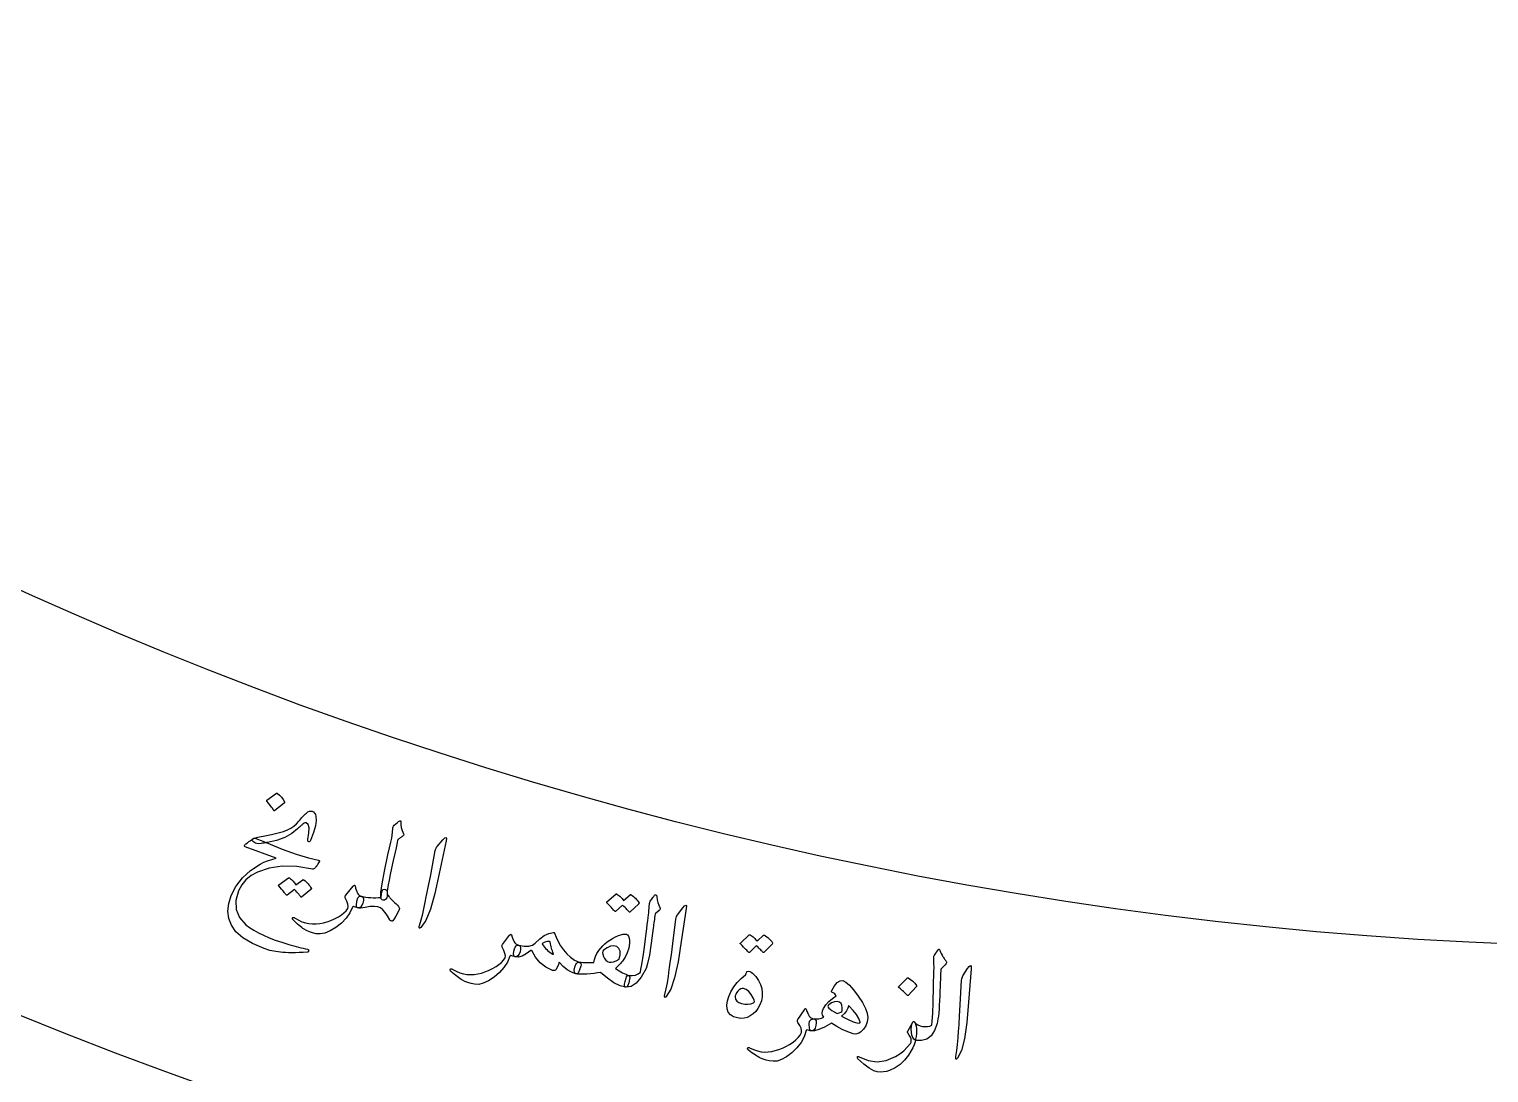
# Model space of a CAD drawing. Header units: millimetres. Extents: x -77 to 77, y -78 to 103.
# Drawn here: x -21.22 to -2.39, y -53.15 to -39.69 of the extents above; entities that cross this region are included whole.
import ezdxf

# ---------------------------------------------------------------- set-up
doc = ezdxf.new("R2010")
doc.units = ezdxf.units.MM
for name, color, linetype in [('CUT_OUTER', 1, 'Continuous'), ('ENGRAVE', 7, 'Continuous'), ('TEXT', 5, 'Continuous')]:
    doc.layers.add(name, color=color, linetype=linetype)

msp = doc.modelspace()

# ---------------------------------------------------------------- linework, layer by layer
at = {"layer": 'CUT_OUTER'}
msp.add_arc((0, -0.0003), 77.4997, 178.346942, 3.754487, dxfattribs=at)
at = {"layer": 'ENGRAVE'}
for radius in [75.95, 75.95, 73.9156, 70.1375, 70.1375, 67.1538, 61.6125, 61.6125, 56.575, 56.575, 51.5375, 51.5375]:
    msp.add_circle((0, 0), radius, dxfattribs=at)
at = {"layer": 'TEXT'}
for points in [[(-18.0268, -49.5481), (-18.024, -49.5468), (-18.0207, -49.5466), (-18.0169, -49.5475), (-18.0126, -49.5495), (-17.9858, -49.5739), (-17.9618, -49.6005), (-17.9406, -49.6294), (-17.9223, -49.6604), (-17.921, -49.6646), (-17.921, -49.6683), (-17.9225, -49.6715), (-17.9254, -49.6742), (-18.0472, -49.7715), (-18.0511, -49.7735), (-18.0551, -49.7729), (-18.059, -49.7697), (-18.0629, -49.764), (-18.0663, -49.759), (-18.0717, -49.7515), (-18.0792, -49.7413), (-18.0887, -49.7285), (-18.1005, -49.7131), (-18.1147, -49.6949), (-18.1314, -49.6739), (-18.1505, -49.6501), (-18.1528, -49.6465), (-18.1535, -49.6434), (-18.1526, -49.641), (-18.1501, -49.6391)], [(-18.3491, -50.1477), (-18.3352, -50.1398), (-18.3198, -50.1325), (-18.3031, -50.1259), (-18.285, -50.1199), (-18.2654, -50.1144), (-18.2444, -50.1093), (-18.2219, -50.1046), (-18.198, -50.1003), (-18.0914, -50.0801), (-18.0035, -50.0599), (-17.9344, -50.0399), (-17.8839, -50.0201), (-17.8423, -49.9976), (-17.8044, -49.9718), (-17.7701, -49.9426), (-17.7395, -49.9099), (-17.7253, -49.8932), (-17.7116, -49.8773), (-17.6983, -49.8624), (-17.6854, -49.8483), (-17.6732, -49.8353), (-17.6617, -49.8235), (-17.6511, -49.813), (-17.6412, -49.8037), (-17.6213, -49.7888), (-17.602, -49.7799), (-17.5833, -49.7772), (-17.5651, -49.7804), (-17.5493, -49.7892), (-17.536, -49.8032), (-17.5253, -49.8226), (-17.5172, -49.8474), (-17.5142, -49.8986), (-17.5248, -49.9671), (-17.5491, -50.0532), (-17.5871, -50.1567), (-17.5915, -50.1657), (-17.5969, -50.1714), (-17.6034, -50.1736), (-17.6111, -50.1724), (-17.618, -50.1684), (-17.6222, -50.162), (-17.6238, -50.1533), (-17.6227, -50.1424), (-17.6074, -50.0585), (-17.6055, -49.9954), (-17.6171, -49.953), (-17.6422, -49.9314), (-17.6502, -49.9301), (-17.6593, -49.9314), (-17.6695, -49.9353), (-17.6809, -49.9418), (-17.6865, -49.9462), (-17.6931, -49.9517), (-17.7009, -49.9583), (-17.7097, -49.966), (-17.7196, -49.9748), (-17.7306, -49.9848), (-17.7427, -49.9959), (-17.756, -50.0081), (-17.8303, -50.0687), (-17.9197, -50.1178), (-18.0242, -50.1554), (-18.1438, -50.1814), (-18.145, -50.1816), (-18.1488, -50.1824), (-18.155, -50.1836), (-18.1638, -50.1853), (-18.175, -50.1875), (-18.1888, -50.1902), (-18.205, -50.1934), (-18.2238, -50.1971), (-18.2617, -50.1998), (-18.2952, -50.1925), (-18.3243, -50.1751), (-18.3491, -50.1477)], [(-16.4978, -50.3082), (-16.5218, -50.4164), (-16.5425, -50.5127), (-16.5599, -50.5972), (-16.5742, -50.6699), (-16.5852, -50.7306), (-16.5929, -50.7793), (-16.5974, -50.8159), (-16.5987, -50.8405), (-16.5992, -50.8725), (-16.6052, -50.8973), (-16.6167, -50.9147), (-16.6336, -50.9248), (-16.6512, -50.9277), (-16.6649, -50.9233), (-16.6746, -50.9117), (-16.6803, -50.8929), (-16.6801, -50.8285), (-16.6649, -50.7152), (-16.6347, -50.5532), (-16.5894, -50.3426), (-16.5683, -50.2524), (-16.5519, -50.1803), (-16.5403, -50.1262), (-16.5335, -50.0901), (-16.5263, -50.0077), (-16.5242, -49.9935), (-16.5207, -49.981), (-16.5157, -49.9705), (-16.5093, -49.9617), (-16.4874, -49.9425), (-16.4704, -49.9276), (-16.4582, -49.9171), (-16.4509, -49.911), (-16.4373, -49.9029), (-16.4278, -49.9016), (-16.4223, -49.9069), (-16.4209, -49.919), (-16.4218, -49.9517), (-16.4167, -49.9876), (-16.4057, -50.0269), (-16.3887, -50.0696), (-16.3858, -50.0779), (-16.3857, -50.0853), (-16.3885, -50.0917), (-16.3941, -50.0973), (-16.4024, -50.1035), (-16.4101, -50.1093), (-16.4174, -50.1147), (-16.4242, -50.1196), (-16.4305, -50.1242), (-16.4363, -50.1283), (-16.4417, -50.132), (-16.4466, -50.1353), (-16.454, -50.1412), (-16.4597, -50.1476), (-16.4638, -50.1545), (-16.4662, -50.162), (-16.4694, -50.179), (-16.4758, -50.2091), (-16.4852, -50.2521), (-16.4978, -50.3082)], [(-18.1615, -50.1843), (-17.9532, -50.2675), (-17.7708, -50.3332), (-17.6145, -50.3817), (-17.4845, -50.413), (-17.4805, -50.4139), (-17.4772, -50.4153), (-17.4747, -50.4173), (-17.473, -50.4198), (-17.4721, -50.4227), (-17.4721, -50.4259), (-17.473, -50.4294), (-17.4748, -50.4331), (-17.4833, -50.447), (-17.4912, -50.4598), (-17.4986, -50.4713), (-17.5055, -50.4817), (-17.5119, -50.4908), (-17.5177, -50.4988), (-17.523, -50.5055), (-17.5277, -50.511), (-17.5367, -50.5194), (-17.5455, -50.5248), (-17.5542, -50.5272), (-17.5628, -50.5266), (-17.7659, -50.4944), (-17.9512, -50.4898), (-18.1189, -50.513), (-18.269, -50.5641), (-18.3523, -50.6097), (-18.4209, -50.665), (-18.4749, -50.7299), (-18.5141, -50.8047), (-18.5489, -50.9318), (-18.5448, -51.0473), (-18.5017, -51.151), (-18.4195, -51.2428), (-18.3725, -51.2785), (-18.3192, -51.3131), (-18.2595, -51.3467), (-18.1935, -51.3792), (-18.1214, -51.4106), (-18.0431, -51.441), (-17.9589, -51.4703), (-17.8686, -51.4986), (-17.8362, -51.5079), (-17.8042, -51.5167), (-17.7728, -51.5252), (-17.7417, -51.5332), (-17.7114, -51.5408), (-17.6819, -51.5478), (-17.6533, -51.5542), (-17.6255, -51.5601), (-17.6173, -51.5625), (-17.6122, -51.5665), (-17.6102, -51.5723), (-17.6115, -51.5797), (-17.6149, -51.5877), (-17.619, -51.5933), (-17.6237, -51.5967), (-17.629, -51.5978), (-17.6835, -51.6012), (-17.7348, -51.6036), (-17.783, -51.605), (-17.828, -51.6053), (-17.8698, -51.6047), (-17.9082, -51.6034), (-17.9434, -51.6014), (-17.9752, -51.5987), (-18.0046, -51.5945), (-18.0331, -51.59), (-18.0606, -51.5852), (-18.0871, -51.5799), (-18.1128, -51.5741), (-18.1375, -51.5673), (-18.1613, -51.5598), (-18.1843, -51.5513), (-18.3373, -51.4836), (-18.459, -51.4108), (-18.5493, -51.3332), (-18.6083, -51.2509), (-18.6413, -51.1626), (-18.6527, -51.0694), (-18.6425, -50.9712), (-18.6108, -50.8681), (-18.5486, -50.7486), (-18.4652, -50.6409), (-18.3608, -50.5451), (-18.2355, -50.4609), (-18.1902, -50.438), (-18.1412, -50.4181), (-18.0884, -50.4012), (-18.0319, -50.3872), (-18.4293, -50.2394), (-18.4374, -50.2318), (-18.4387, -50.223), (-18.4332, -50.2129), (-18.421, -50.2015), (-18.4002, -50.1861), (-18.3814, -50.1722), (-18.3645, -50.16), (-18.3497, -50.1493), (-18.3369, -50.1404), (-18.3261, -50.1333), (-18.3174, -50.1279), (-18.3108, -50.1244), (-18.2998, -50.1274), (-18.2713, -50.1384), (-18.2252, -50.1574), (-18.1615, -50.1843)], [(-15.8822, -50.1499), (-15.8568, -50.124), (-15.8407, -50.1172), (-15.8341, -50.1294), (-15.8368, -50.1606), (-15.9278, -50.5815), (-15.9841, -50.8396), (-16.042, -51.0418), (-16.1019, -51.1879), (-16.1637, -51.2778), (-16.1718, -51.2842), (-16.1781, -51.287), (-16.1826, -51.2862), (-16.1853, -51.282), (-16.1867, -51.2761), (-16.1868, -51.2691), (-16.1856, -51.2609), (-16.1831, -51.2515), (-16.1603, -51.1792), (-16.1394, -51.1015), (-16.1205, -51.0183), (-16.1035, -50.9297), (-16.0986, -50.9067), (-16.0861, -50.8444), (-16.066, -50.7427), (-16.0381, -50.6017), (-15.9786, -50.2883), (-15.9743, -50.2719), (-15.9688, -50.2574), (-15.962, -50.2446), (-15.954, -50.2336)], [(-17.6866, -50.6633), (-17.6838, -50.6619), (-17.6804, -50.6617), (-17.6766, -50.6626), (-17.6722, -50.6646), (-17.6579, -50.6764), (-17.6445, -50.6886), (-17.6317, -50.7013), (-17.6197, -50.7144), (-17.6083, -50.728), (-17.5976, -50.7424), (-17.5874, -50.7575), (-17.5778, -50.7734), (-17.5764, -50.7777), (-17.5765, -50.7817), (-17.5781, -50.7854), (-17.5813, -50.7888), (-17.7048, -50.8867), (-17.7076, -50.8876), (-17.7108, -50.8865), (-17.7145, -50.8834), (-17.7186, -50.8782), (-17.7212, -50.8739), (-17.7257, -50.8676), (-17.7321, -50.8595), (-17.7403, -50.8493), (-17.7505, -50.8371), (-17.7628, -50.8227), (-17.777, -50.8061), (-17.7933, -50.7873), (-17.8907, -50.8625), (-17.8947, -50.8644), (-17.8987, -50.8638), (-17.9027, -50.8607), (-17.9068, -50.855), (-17.9103, -50.85), (-17.916, -50.8425), (-17.9237, -50.8323), (-17.9336, -50.8195), (-17.9458, -50.8041), (-17.9605, -50.7859), (-17.9778, -50.7649), (-17.9976, -50.7412), (-17.9993, -50.7378), (-17.9995, -50.7349), (-17.9984, -50.7326), (-17.9957, -50.7307), (-17.8718, -50.6391), (-17.869, -50.6377), (-17.8657, -50.6375), (-17.8618, -50.6384), (-17.8574, -50.6405), (-17.8451, -50.6498), (-17.8334, -50.6598), (-17.8224, -50.6703), (-17.8121, -50.6814), (-17.8024, -50.693), (-17.7934, -50.7049), (-17.7849, -50.7173), (-17.7769, -50.7299)], [(-17.1338, -50.8603), (-17.0376, -50.7449), (-17.0283, -50.7363), (-17.0211, -50.7329), (-17.0158, -50.7349), (-17.0126, -50.7422), (-17.0065, -50.7701), (-16.9997, -50.7946), (-16.9921, -50.8155), (-16.9839, -50.8331), (-16.9733, -50.8479), (-16.9605, -50.8602), (-16.9456, -50.87), (-16.9283, -50.8774), (-16.9124, -50.8878), (-16.9044, -50.9056), (-16.9045, -50.931), (-16.9126, -50.9638), (-16.9258, -50.9951), (-16.9411, -51.0161), (-16.9585, -51.0266), (-16.9781, -51.0268), (-16.9917, -51.023), (-17.0055, -51.0186), (-17.0193, -51.0138), (-17.0332, -51.0085), (-17.0358, -51.0083), (-17.0386, -51.0094), (-17.0416, -51.0119), (-17.0449, -51.0156), (-17.0801, -51.0912), (-17.1276, -51.16), (-17.1873, -51.2223), (-17.2594, -51.2778), (-17.3341, -51.322), (-17.4014, -51.3503), (-17.4613, -51.3629), (-17.5138, -51.3597), (-17.5602, -51.3477), (-17.6017, -51.3338), (-17.6383, -51.3181), (-17.6701, -51.3006), (-17.6851, -51.2904), (-17.7009, -51.2789), (-17.7176, -51.2662), (-17.7351, -51.2522), (-17.7534, -51.2369), (-17.7721, -51.22), (-17.7913, -51.2015), (-17.8111, -51.1814), (-17.8161, -51.1767), (-17.8195, -51.172), (-17.8214, -51.1674), (-17.8216, -51.163), (-17.8208, -51.1573), (-17.8191, -51.1532), (-17.8165, -51.1505), (-17.813, -51.1492), (-17.8088, -51.1485), (-17.8045, -51.149), (-17.8001, -51.1506), (-17.7957, -51.1534), (-17.7466, -51.1823), (-17.6989, -51.2046), (-17.6528, -51.2203), (-17.6081, -51.2294), (-17.562, -51.2329), (-17.5155, -51.2322), (-17.4688, -51.2273), (-17.4216, -51.2183), (-17.3741, -51.2051), (-17.3261, -51.1881), (-17.2776, -51.1671), (-17.2287, -51.1422), (-17.19, -51.1175), (-17.157, -51.0911), (-17.1298, -51.063), (-17.1083, -51.0332), (-17.1036, -51.0089), (-17.1071, -50.9782), (-17.1188, -50.941), (-17.1388, -50.8974), (-17.1418, -50.8884), (-17.142, -50.8792), (-17.1393, -50.8699), (-17.1338, -50.8603)], [(-16.6394, -50.7848), (-16.6193, -50.7896), (-16.6056, -50.7996), (-16.5981, -50.8149), (-16.597, -50.8355), (-16.5968, -50.8456), (-16.5933, -50.8565), (-16.5866, -50.8682), (-16.5768, -50.8808), (-16.5703, -50.8878), (-16.5632, -50.8955), (-16.5554, -50.9041), (-16.5469, -50.9135), (-16.5377, -50.9234), (-16.5277, -50.9338), (-16.5169, -50.9445), (-16.5052, -50.9555), (-16.4836, -50.9762), (-16.4668, -50.9933), (-16.4547, -51.0067), (-16.4475, -51.0165), (-16.4431, -51.0245), (-16.441, -51.0319), (-16.4412, -51.0388), (-16.4439, -51.0452), (-16.4669, -51.0927), (-16.4883, -51.133), (-16.508, -51.1659), (-16.5262, -51.1915), (-16.5296, -51.1944), (-16.534, -51.1959), (-16.5394, -51.1959), (-16.5456, -51.1944), (-16.5531, -51.1917), (-16.559, -51.1887), (-16.5632, -51.1856), (-16.5658, -51.1824), (-16.5954, -51.1297), (-16.6253, -51.0863), (-16.6553, -51.0522), (-16.6856, -51.0275), (-16.7197, -51.0131), (-16.7641, -51.0073), (-16.8187, -51.01), (-16.8835, -51.0213), (-16.915, -51.0271), (-16.9415, -51.0298), (-16.9631, -51.0295), (-16.9797, -51.0263), (-16.987, -51.0224), (-16.9921, -51.0162), (-16.9951, -51.0077), (-16.9959, -50.9969), (-16.9915, -50.9383), (-16.979, -50.8988), (-16.9585, -50.8783), (-16.93, -50.8768), (-16.902, -50.8827), (-16.873, -50.8875), (-16.8429, -50.8912), (-16.8118, -50.8939), (-16.7797, -50.8954), (-16.7467, -50.8955), (-16.7129, -50.8944), (-16.6781, -50.8918), (-16.6732, -50.8438), (-16.6651, -50.81), (-16.6538, -50.7903), (-16.6394, -50.7848)], [(-13.4675, -50.857), (-13.4649, -50.8555), (-13.4616, -50.855), (-13.4578, -50.8555), (-13.4533, -50.8572), (-13.4385, -50.8678), (-13.4245, -50.8788), (-13.4111, -50.8904), (-13.3984, -50.9024), (-13.3863, -50.9151), (-13.3748, -50.9286), (-13.3637, -50.9428), (-13.3532, -50.9577), (-13.3515, -50.9619), (-13.3514, -50.9659), (-13.3527, -50.9697), (-13.3555, -50.9734), (-13.4695, -51.0809), (-13.4722, -51.0821), (-13.4754, -51.0812), (-13.4793, -51.0784), (-13.4837, -51.0736), (-13.4865, -51.0695), (-13.4914, -51.0637), (-13.4982, -51.056), (-13.507, -51.0466), (-13.5178, -51.0353), (-13.5308, -51.022), (-13.546, -51.0066), (-13.5632, -50.9891), (-13.6533, -51.072), (-13.6571, -51.0743), (-13.661, -51.074), (-13.6652, -51.0712), (-13.6696, -51.0658), (-13.6734, -51.0612), (-13.6795, -51.0541), (-13.6878, -51.0446), (-13.6984, -51.0327), (-13.7114, -51.0184), (-13.7271, -51.0015), (-13.7455, -50.982), (-13.7665, -50.96), (-13.7684, -50.9568), (-13.7689, -50.9539), (-13.7679, -50.9515), (-13.7655, -50.9494), (-13.6506, -50.8481), (-13.6479, -50.8465), (-13.6447, -50.846), (-13.6408, -50.8466), (-13.6363, -50.8483), (-13.6236, -50.8566), (-13.6115, -50.8656), (-13.6, -50.8751), (-13.5892, -50.8853), (-13.5789, -50.8961), (-13.5691, -50.9072), (-13.5599, -50.9188), (-13.5513, -50.9308)], [(-13.2057, -50.9383), (-13.1872, -50.9136), (-13.1728, -50.8939), (-13.1624, -50.8794), (-13.1559, -50.8698), (-13.1513, -50.8639), (-13.1463, -50.8601), (-13.141, -50.8585), (-13.1353, -50.8589), (-13.1295, -50.8615), (-13.1252, -50.866), (-13.1225, -50.8724), (-13.1214, -50.8806), (-13.1169, -50.9205), (-13.1087, -50.9575), (-13.0969, -50.9916), (-13.0815, -51.0227), (-13.0774, -51.0325), (-13.078, -51.0422), (-13.0832, -51.0518), (-13.0931, -51.0613), (-13.1434, -51.1044), (-13.147, -51.1286), (-13.1504, -51.1523), (-13.1537, -51.1756), (-13.1569, -51.1985), (-13.16, -51.221), (-13.163, -51.243), (-13.1658, -51.2646), (-13.1686, -51.2858), (-13.1942, -51.4821), (-13.218, -51.6345), (-13.2403, -51.743), (-13.261, -51.8077), (-13.3236, -51.9187), (-13.3881, -51.996), (-13.4546, -52.0395), (-13.5228, -52.0493), (-13.5245, -52.0488), (-13.5262, -52.0484), (-13.5279, -52.0479), (-13.5296, -52.0475), (-13.5372, -52.0353), (-13.538, -52.0119), (-13.532, -51.977), (-13.5192, -51.9309), (-13.5132, -51.9141), (-13.5051, -51.9029), (-13.4951, -51.8971), (-13.4832, -51.8968), (-13.4378, -51.8994), (-13.3979, -51.8932), (-13.3634, -51.878), (-13.3344, -51.854), (-13.3267, -51.8181), (-13.3189, -51.7771), (-13.311, -51.7309), (-13.3031, -51.6795), (-13.2949, -51.6232), (-13.2866, -51.5622), (-13.278, -51.4965), (-13.2693, -51.4262), (-13.2601, -51.3572), (-13.252, -51.2951), (-13.245, -51.2399), (-13.2392, -51.1918), (-13.2342, -51.1506), (-13.23, -51.1164), (-13.2264, -51.0893), (-13.2235, -51.0693), (-13.2152, -50.9684), (-13.2133, -50.9587), (-13.211, -50.9505), (-13.2085, -50.9437), (-13.2057, -50.9383)], [(-12.7874, -51.0269), (-12.7635, -50.9995), (-12.7479, -50.9917), (-12.7406, -51.0034), (-12.7414, -51.0348), (-12.8065, -51.4604), (-12.8469, -51.7215), (-12.8924, -51.9269), (-12.9432, -52.0763), (-12.9994, -52.1698), (-13.0071, -52.1767), (-13.0133, -52.1799), (-13.0178, -52.1794), (-13.0207, -52.1753), (-13.0225, -52.1696), (-13.023, -52.1626), (-13.0223, -52.1543), (-13.0204, -52.1448), (-13.002, -52.0712), (-12.9859, -51.9924), (-12.9721, -51.9082), (-12.9606, -51.8188), (-12.9571, -51.7955), (-12.9485, -51.7325), (-12.9345, -51.6298), (-12.9153, -51.4873), (-12.8751, -51.1709), (-12.8718, -51.1543), (-12.8672, -51.1395), (-12.8612, -51.1263), (-12.8539, -51.1148)], [(-15.1111, -51.4975), (-15.0195, -51.3784), (-15.0106, -51.3694), (-15.0035, -51.3658), (-14.9982, -51.3676), (-14.9947, -51.3747), (-14.9875, -51.4024), (-14.9797, -51.4265), (-14.9713, -51.4472), (-14.9624, -51.4643), (-14.9512, -51.4787), (-14.938, -51.4906), (-14.9226, -51.4998), (-14.9051, -51.5065), (-14.8888, -51.5162), (-14.8801, -51.5337), (-14.8792, -51.559), (-14.886, -51.5921), (-14.8979, -51.624), (-14.9124, -51.6455), (-14.9294, -51.6568), (-14.9489, -51.6577), (-14.9627, -51.6544), (-14.9766, -51.6506), (-14.9906, -51.6463), (-15.0047, -51.6416), (-15.0073, -51.6415), (-15.0101, -51.6427), (-15.013, -51.6453), (-15.0161, -51.6492), (-15.0483, -51.726), (-15.093, -51.7968), (-15.1503, -51.8613), (-15.2202, -51.9196), (-15.293, -51.9667), (-15.3591, -51.9977), (-15.4185, -52.0127), (-15.4711, -52.0115), (-15.5179, -52.0014), (-15.5599, -51.9891), (-15.5972, -51.9749), (-15.6296, -51.9586), (-15.645, -51.949), (-15.6612, -51.9382), (-15.6784, -51.9261), (-15.6965, -51.9129), (-15.7153, -51.8983), (-15.7347, -51.8821), (-15.7547, -51.8644), (-15.7752, -51.8451), (-15.7804, -51.8406), (-15.784, -51.836), (-15.786, -51.8315), (-15.7864, -51.8271), (-15.7858, -51.8214), (-15.7843, -51.8172), (-15.7818, -51.8144), (-15.7784, -51.813), (-15.7742, -51.8122), (-15.7699, -51.8124), (-15.7654, -51.8139), (-15.7609, -51.8165), (-15.7107, -51.8434), (-15.6622, -51.8638), (-15.6154, -51.8777), (-15.5704, -51.8851), (-15.5242, -51.8867), (-15.4779, -51.8842), (-15.4313, -51.8775), (-15.3846, -51.8665), (-15.3376, -51.8515), (-15.2903, -51.8326), (-15.2427, -51.8097), (-15.1948, -51.7829), (-15.1571, -51.7567), (-15.1252, -51.729), (-15.0991, -51.6998), (-15.0788, -51.6692), (-15.075, -51.6448), (-15.0797, -51.6142), (-15.093, -51.5776), (-15.1147, -51.5347), (-15.118, -51.5259), (-15.1185, -51.5167), (-15.1162, -51.5073), (-15.1111, -51.4975)], [(-14.4545, -51.3439), (-14.4493, -51.3435), (-14.4452, -51.3447), (-14.4422, -51.3474), (-14.4403, -51.3515), (-14.4201, -51.4056), (-14.3944, -51.4598), (-14.3633, -51.5142), (-14.3266, -51.5686), (-14.2839, -51.6202), (-14.2356, -51.6637), (-14.1819, -51.6992), (-14.1227, -51.7265), (-14.1095, -51.7336), (-14.1017, -51.7444), (-14.0992, -51.7591), (-14.102, -51.7775), (-14.1171, -51.8249), (-14.1325, -51.8576), (-14.1482, -51.8754), (-14.1642, -51.8784), (-14.221, -51.8572), (-14.2759, -51.8251), (-14.329, -51.7821), (-14.3801, -51.7282), (-14.3962, -51.769), (-14.4099, -51.7993), (-14.4212, -51.8193), (-14.43, -51.8287), (-14.4387, -51.8326), (-14.4476, -51.8347), (-14.4567, -51.8349), (-14.466, -51.8332), (-14.5532, -51.7914), (-14.6272, -51.7348), (-14.6879, -51.6633), (-14.7354, -51.5771), (-14.7374, -51.5739), (-14.7401, -51.5726), (-14.7435, -51.5731), (-14.7477, -51.5754), (-14.8056, -51.6188), (-14.8588, -51.6469), (-14.9071, -51.6597), (-14.9506, -51.6573), (-14.9587, -51.6531), (-14.9643, -51.646), (-14.9675, -51.636), (-14.9682, -51.623), (-14.9655, -51.5858), (-14.9591, -51.5555), (-14.949, -51.5322), (-14.9353, -51.5159), (-14.9273, -51.5103), (-14.9198, -51.5068), (-14.913, -51.5053), (-14.9068, -51.506), (-14.8332, -51.5197), (-14.7725, -51.5201), (-14.7247, -51.5071), (-14.6897, -51.4809), (-14.6312, -51.4242), (-14.5725, -51.3824), (-14.5136, -51.3556), (-14.4545, -51.3439)], [(-13.5158, -51.3655), (-13.5134, -51.3662), (-13.5112, -51.367), (-13.5093, -51.3678), (-13.5076, -51.3686), (-13.5061, -51.3695), (-13.5045, -51.3705), (-13.503, -51.3717), (-13.5016, -51.3729), (-13.4872, -51.3931), (-13.4778, -51.4176), (-13.4733, -51.4465), (-13.4738, -51.4797), (-13.484, -51.5448), (-13.5027, -51.6056), (-13.53, -51.6621), (-13.5659, -51.7143), (-13.5756, -51.7262), (-13.5858, -51.738), (-13.5963, -51.7497), (-13.6073, -51.7613), (-13.6187, -51.7728), (-13.6305, -51.7841), (-13.6428, -51.7954), (-13.6554, -51.8065), (-13.6319, -51.8222), (-13.6089, -51.8366), (-13.5866, -51.8499), (-13.5648, -51.862), (-13.5436, -51.8728), (-13.5229, -51.8822), (-13.5028, -51.8902), (-13.4832, -51.8968), (-13.4762, -51.9015), (-13.4723, -51.911), (-13.4715, -51.9253), (-13.4738, -51.9445), (-13.4834, -51.992), (-13.4947, -52.0254), (-13.5079, -52.0444), (-13.5228, -52.0493), (-13.5957, -52.0298), (-13.6742, -51.9916), (-13.7581, -51.9346), (-13.8473, -51.8588), (-13.8859, -51.8657), (-13.9285, -51.8715), (-13.9752, -51.8762), (-14.0259, -51.8797), (-14.0763, -51.8819), (-14.1164, -51.8823), (-14.1463, -51.881), (-14.1659, -51.8779), (-14.1748, -51.873), (-14.1812, -51.8638), (-14.185, -51.8503), (-14.1863, -51.8325), (-14.1859, -51.8226), (-14.1848, -51.8129), (-14.1829, -51.8034), (-14.1803, -51.7942), (-14.1772, -51.785), (-14.1738, -51.776), (-14.17, -51.767), (-14.1659, -51.7582), (-14.1562, -51.7425), (-14.146, -51.7319), (-14.1354, -51.7264), (-14.1244, -51.726), (-14.0989, -51.7282), (-14.0741, -51.73), (-14.0497, -51.7312), (-14.0259, -51.7319), (-14.0025, -51.7322), (-13.9792, -51.7321), (-13.956, -51.7316), (-13.9329, -51.7308), (-13.9259, -51.692), (-13.913, -51.6532), (-13.8941, -51.6145), (-13.8694, -51.5757), (-13.8456, -51.5455), (-13.8196, -51.5171), (-13.7914, -51.4903), (-13.7612, -51.4652), (-13.7286, -51.4419), (-13.6935, -51.4203), (-13.6559, -51.4006), (-13.6157, -51.3826), (-13.5852, -51.3717), (-13.5584, -51.3652), (-13.5353, -51.3631), (-13.5158, -51.3655)], [(-11.7478, -51.3785), (-11.7452, -51.3769), (-11.7419, -51.3763), (-11.7381, -51.3767), (-11.7335, -51.3782), (-11.7184, -51.3883), (-11.7039, -51.3989), (-11.6902, -51.41), (-11.677, -51.4216), (-11.6645, -51.4338), (-11.6525, -51.4469), (-11.6409, -51.4607), (-11.6299, -51.4753), (-11.628, -51.4794), (-11.6277, -51.4834), (-11.6289, -51.4873), (-11.6317, -51.4911), (-11.7421, -51.6024), (-11.7447, -51.6036), (-11.748, -51.6029), (-11.7519, -51.6002), (-11.7565, -51.5955), (-11.7595, -51.5915), (-11.7645, -51.5859), (-11.7716, -51.5785), (-11.7807, -51.5694), (-11.792, -51.5584), (-11.8055, -51.5455), (-11.8212, -51.5307), (-11.8391, -51.5138), (-11.9264, -51.5996), (-11.9301, -51.602), (-11.934, -51.6019), (-11.9383, -51.5992), (-11.9429, -51.594), (-11.9468, -51.5895), (-11.9532, -51.5827), (-11.9618, -51.5735), (-11.9728, -51.5619), (-11.9864, -51.548), (-12.0027, -51.5316), (-12.0217, -51.5128), (-12.0436, -51.4915), (-12.0456, -51.4884), (-12.0462, -51.4855), (-12.0452, -51.4831), (-12.0429, -51.4809), (-11.9313, -51.3757), (-11.9288, -51.3741), (-11.9255, -51.3735), (-11.9216, -51.374), (-11.9171, -51.3755), (-11.9041, -51.3834), (-11.8917, -51.3919), (-11.8798, -51.4011), (-11.8686, -51.4109), (-11.8579, -51.4213), (-11.8478, -51.4321), (-11.8382, -51.4434), (-11.8291, -51.455)], [(-14.4963, -51.4667), (-14.4977, -51.464), (-14.5, -51.462), (-14.5032, -51.4606), (-14.5072, -51.46), (-14.5326, -51.4604), (-14.5552, -51.4641), (-14.5748, -51.4712), (-14.5915, -51.4816), (-14.5962, -51.4863), (-14.5983, -51.491), (-14.598, -51.4958), (-14.5951, -51.5006), (-14.583, -51.5172), (-14.57, -51.5334), (-14.556, -51.549), (-14.5411, -51.564), (-14.5252, -51.5786), (-14.5083, -51.5926), (-14.4905, -51.6061), (-14.4718, -51.619), (-14.4668, -51.6217), (-14.4627, -51.6233), (-14.4596, -51.6238), (-14.4574, -51.623), (-14.4562, -51.6213), (-14.456, -51.6189), (-14.4569, -51.6157), (-14.4588, -51.6117), (-14.4639, -51.597), (-14.469, -51.5814), (-14.474, -51.5647), (-14.4789, -51.547), (-14.4837, -51.5283), (-14.4882, -51.5087), (-14.4924, -51.4882), (-14.4963, -51.4667)], [(-13.6389, -51.5249), (-13.6791, -51.5166), (-13.7207, -51.5218), (-13.7639, -51.5402), (-13.8087, -51.5721), (-13.8182, -51.584), (-13.8215, -51.6012), (-13.8188, -51.6237), (-13.8101, -51.6514), (-13.796, -51.6789), (-13.7792, -51.7004), (-13.7596, -51.7158), (-13.7373, -51.7251), (-13.7108, -51.7278), (-13.6804, -51.7226), (-13.6462, -51.7095), (-13.6081, -51.6887), (-13.5956, -51.6314), (-13.5966, -51.585), (-13.611, -51.5495), (-13.6389, -51.5249)], [(-9.4817, -51.5599), (-9.4779, -51.5615), (-9.4748, -51.5648), (-9.4724, -51.5696), (-9.4707, -51.5762), (-9.4682, -51.5861), (-9.4628, -51.5994), (-9.4545, -51.6162), (-9.4434, -51.6363), (-9.4367, -51.6472), (-9.4302, -51.6576), (-9.4239, -51.6678), (-9.4177, -51.6775), (-9.4115, -51.6868), (-9.4052, -51.6956), (-9.3988, -51.7038), (-9.3924, -51.7115), (-9.3871, -51.7215), (-9.3871, -51.7329), (-9.3923, -51.7455), (-9.4028, -51.7594), (-9.4591, -51.8185), (-9.4611, -51.8421), (-9.4628, -51.8712), (-9.4643, -51.9056), (-9.4656, -51.9454), (-9.467, -51.9907), (-9.4689, -52.0417), (-9.4712, -52.0984), (-9.474, -52.1608), (-9.4763, -52.2229), (-9.4793, -52.2799), (-9.4828, -52.332), (-9.487, -52.379), (-9.4918, -52.4211), (-9.4969, -52.4581), (-9.5025, -52.4903), (-9.5086, -52.5174), (-9.5404, -52.6077), (-9.5846, -52.6743), (-9.6414, -52.7174), (-9.7106, -52.7367), (-9.7214, -52.7379), (-9.7317, -52.7386), (-9.7416, -52.7386), (-9.7511, -52.7381), (-9.7601, -52.7371), (-9.7687, -52.7357), (-9.7769, -52.734), (-9.7847, -52.7319), (-9.8059, -52.7203), (-9.822, -52.6996), (-9.8331, -52.6698), (-9.8391, -52.631), (-9.8406, -52.5903), (-9.8383, -52.555), (-9.832, -52.5251), (-9.8219, -52.5007), (-9.8191, -52.4965), (-9.8161, -52.4937), (-9.813, -52.4923), (-9.8096, -52.4923), (-9.8056, -52.4935), (-9.8022, -52.4954), (-9.7994, -52.4982), (-9.7971, -52.5017), (-9.7777, -52.5208), (-9.7542, -52.536), (-9.7265, -52.5472), (-9.6949, -52.5545), (-9.6608, -52.5572), (-9.6297, -52.5558), (-9.6017, -52.5503), (-9.5767, -52.5406), (-9.5693, -52.4884), (-9.5629, -52.3892), (-9.5573, -52.2433), (-9.5525, -52.0504), (-9.5483, -51.8359), (-9.5476, -51.8075), (-9.5477, -51.7804), (-9.5484, -51.7548), (-9.5499, -51.7306), (-9.5509, -51.7185), (-9.5515, -51.7074), (-9.5518, -51.6974), (-9.5517, -51.6885), (-9.5515, -51.6807), (-9.5515, -51.6741), (-9.5515, -51.6687), (-9.5517, -51.6645), (-9.5511, -51.6552), (-9.5493, -51.6471), (-9.5465, -51.6401), (-9.5426, -51.6341), (-9.4951, -51.5663), (-9.4918, -51.5631), (-9.4884, -51.5609), (-9.4851, -51.5599), (-9.4817, -51.5599)], [(-11.9548, -51.8463), (-11.9387, -51.843), (-11.922, -51.8454), (-11.9045, -51.8535), (-11.8864, -51.8674), (-11.8437, -51.9129), (-11.8099, -51.9612), (-11.7849, -52.0124), (-11.7688, -52.0665), (-11.7615, -52.1207), (-11.7631, -52.1741), (-11.7737, -52.2265), (-11.7933, -52.2781), (-11.818, -52.3235), (-11.847, -52.3624), (-11.8801, -52.3947), (-11.9174, -52.4204), (-11.9571, -52.4388), (-11.9976, -52.4492), (-12.0386, -52.4516), (-12.0804, -52.4459), (-12.1329, -52.4298), (-12.173, -52.4047), (-12.2006, -52.3709), (-12.2158, -52.3283), (-12.2195, -52.2799), (-12.2124, -52.2271), (-12.1947, -52.1698), (-12.1662, -52.1081), (-12.1288, -52.0458), (-12.0849, -51.9886), (-12.0344, -51.9366), (-11.9773, -51.8896), (-11.9752, -51.8873), (-11.9731, -51.883), (-11.9709, -51.8766), (-11.9688, -51.8682), (-11.9661, -51.8592), (-11.9629, -51.8525), (-11.9591, -51.8482), (-11.9548, -51.8463)], [(-9.8949, -51.9312), (-9.8924, -51.9295), (-9.8892, -51.9288), (-9.8853, -51.9291), (-9.8807, -51.9304), (-9.8502, -51.9502), (-9.8222, -51.9726), (-9.7966, -51.9977), (-9.7735, -52.0254), (-9.7715, -52.0294), (-9.771, -52.033), (-9.7719, -52.0364), (-9.7744, -52.0395), (-9.8792, -52.1551), (-9.8828, -52.1576), (-9.8868, -52.1577), (-9.8912, -52.1552), (-9.8959, -52.1501), (-9.9001, -52.1458), (-9.9067, -52.1392), (-9.9157, -52.1303), (-9.9272, -52.1192), (-9.9414, -52.1059), (-9.9583, -52.0901), (-9.9782, -52.0721), (-10.0009, -52.0517), (-10.0038, -52.0485), (-10.005, -52.0456), (-10.0045, -52.043), (-10.0023, -52.0407)], [(-9.1143, -51.8092), (-9.0925, -51.7801), (-9.0775, -51.7712), (-9.0693, -51.7824), (-9.0679, -51.8138), (-9.1025, -52.243), (-9.1241, -52.5063), (-9.1548, -52.7143), (-9.1948, -52.867), (-9.2442, -52.9643), (-9.2514, -52.9717), (-9.2573, -52.9754), (-9.2619, -52.9752), (-9.2651, -52.9713), (-9.2673, -52.9657), (-9.2683, -52.9588), (-9.2682, -52.9505), (-9.2669, -52.9408), (-9.2538, -52.8662), (-9.2434, -52.7864), (-9.2357, -52.7014), (-9.2306, -52.6114), (-9.2288, -52.5879), (-9.2246, -52.5245), (-9.2181, -52.421), (-9.209, -52.2776), (-9.1915, -51.959), (-9.1894, -51.9423), (-9.1859, -51.9271), (-9.1809, -51.9136), (-9.1744, -51.9016)], [(-11.8769, -52.2501), (-11.8677, -52.2428), (-11.8641, -52.2315), (-11.8661, -52.2162), (-11.8738, -52.197), (-11.9036, -52.1449), (-11.9352, -52.1058), (-11.9686, -52.0797), (-12.0038, -52.0667), (-12.0218, -52.0658), (-12.0399, -52.0714), (-12.0582, -52.0834), (-12.0766, -52.1019), (-12.0928, -52.1228), (-12.1043, -52.1418), (-12.1111, -52.159), (-12.1132, -52.1743), (-12.1076, -52.2047), (-12.0917, -52.2291), (-12.0654, -52.2477), (-12.0286, -52.2603), (-11.9864, -52.2672), (-11.947, -52.2678), (-11.9105, -52.2621), (-11.8769, -52.2501)], [(-10.8673, -52.0923), (-10.8309, -52.0297), (-10.7949, -51.9876), (-10.7591, -51.966), (-10.7236, -51.9648), (-10.684, -51.9842), (-10.6377, -52.024), (-10.5846, -52.084), (-10.5246, -52.1644), (-10.4698, -52.2486), (-10.4309, -52.3224), (-10.4081, -52.3858), (-10.4015, -52.4389), (-10.4087, -52.4953), (-10.4267, -52.5458), (-10.4553, -52.5904), (-10.4947, -52.6291), (-10.5176, -52.6437), (-10.5414, -52.6519), (-10.5662, -52.6536), (-10.5919, -52.6489), (-10.6606, -52.6242), (-10.73, -52.5937), (-10.8002, -52.5573), (-10.8712, -52.5151), (-10.96, -52.5631), (-11.0329, -52.5953), (-11.0898, -52.6119), (-11.1306, -52.6128), (-11.1378, -52.6095), (-11.1438, -52.6028), (-11.1486, -52.5928), (-11.1523, -52.5795), (-11.159, -52.5242), (-11.1522, -52.4856), (-11.1318, -52.4638), (-11.098, -52.4587), (-11.0648, -52.4592), (-11.0323, -52.4555), (-11.0005, -52.4477), (-10.9694, -52.4356), (-10.9847, -52.4109), (-10.9904, -52.3843), (-10.9866, -52.3559), (-10.9733, -52.3258), (-10.9407, -52.2766), (-10.9025, -52.2329), (-10.8585, -52.1946), (-10.8087, -52.1616), (-10.816, -52.1473), (-10.8264, -52.1352), (-10.8399, -52.1253), (-10.8566, -52.1177), (-10.8647, -52.1133), (-10.8692, -52.1075), (-10.87, -52.1005), (-10.8673, -52.0923)], [(-10.7983, -52.3872), (-10.7707, -52.3786), (-10.7505, -52.3702), (-10.7378, -52.3621), (-10.7325, -52.3542), (-10.7303, -52.3134), (-10.735, -52.2814), (-10.7466, -52.2582), (-10.7652, -52.2439), (-10.7984, -52.2349), (-10.8329, -52.2375), (-10.8688, -52.2516), (-10.9059, -52.2773), (-10.9137, -52.2863), (-10.9157, -52.2963), (-10.9118, -52.3072), (-10.9021, -52.3192), (-10.8862, -52.3328), (-10.8636, -52.3487), (-10.8343, -52.3668), (-10.7983, -52.3872)], [(-10.6445, -52.2901), (-10.6471, -52.2878), (-10.6492, -52.2873), (-10.6509, -52.2888), (-10.652, -52.2921), (-10.6584, -52.3215), (-10.6751, -52.353), (-10.7021, -52.3867), (-10.7394, -52.4225), (-10.6552, -52.4665), (-10.5893, -52.4959), (-10.5416, -52.5108), (-10.5124, -52.5113), (-10.5067, -52.5096), (-10.503, -52.507), (-10.5011, -52.5036), (-10.501, -52.4993), (-10.5167, -52.4528), (-10.5459, -52.4024), (-10.5885, -52.3482), (-10.6445, -52.2901)], [(-11.3023, -52.4652), (-11.2197, -52.3397), (-11.2115, -52.3301), (-11.2047, -52.3259), (-11.1992, -52.3273), (-11.1952, -52.3342), (-11.186, -52.3612), (-11.1764, -52.3848), (-11.1666, -52.4047), (-11.1564, -52.4212), (-11.1443, -52.4348), (-11.1302, -52.4456), (-11.1142, -52.4537), (-11.0963, -52.459), (-11.0792, -52.4676), (-11.0693, -52.4844), (-11.0665, -52.5096), (-11.0709, -52.5431), (-11.0805, -52.5757), (-11.0933, -52.5983), (-11.1095, -52.6107), (-11.1289, -52.6131), (-11.1429, -52.6108), (-11.157, -52.6081), (-11.1713, -52.6048), (-11.1857, -52.6011), (-11.1883, -52.6012), (-11.191, -52.6026), (-11.1937, -52.6054), (-11.1965, -52.6095), (-11.223, -52.6885), (-11.2624, -52.7623), (-11.3148, -52.8309), (-11.3802, -52.8941), (-11.4494, -52.9464), (-11.5131, -52.9822), (-11.5712, -53.0014), (-11.6238, -53.0042), (-11.6712, -52.9975), (-11.714, -52.9883), (-11.7522, -52.9769), (-11.7857, -52.963), (-11.8017, -52.9545), (-11.8187, -52.9449), (-11.8368, -52.9342), (-11.8558, -52.9223), (-11.8756, -52.9091), (-11.8961, -52.8944), (-11.9173, -52.8782), (-11.9392, -52.8605), (-11.9447, -52.8563), (-11.9487, -52.852), (-11.951, -52.8477), (-11.9517, -52.8433), (-11.9515, -52.8376), (-11.9503, -52.8333), (-11.9481, -52.8303), (-11.9447, -52.8287), (-11.9406, -52.8275), (-11.9363, -52.8275), (-11.9318, -52.8286), (-11.9271, -52.8309), (-11.875, -52.8541), (-11.8252, -52.8708), (-11.7775, -52.8813), (-11.7321, -52.8853), (-11.6859, -52.8836), (-11.6398, -52.8777), (-11.5939, -52.8676), (-11.5481, -52.8532), (-11.5023, -52.8348), (-11.4565, -52.8125), (-11.4107, -52.7862), (-11.365, -52.756), (-11.3293, -52.7271), (-11.2995, -52.6971), (-11.2756, -52.6661), (-11.2576, -52.6341), (-11.2556, -52.6094), (-11.2625, -52.5793), (-11.2784, -52.5437), (-11.3032, -52.5026), (-11.3072, -52.494), (-11.3083, -52.4849), (-11.3067, -52.4753), (-11.3023, -52.4652)], [(-9.7954, -52.502), (-9.7856, -52.5247), (-9.7787, -52.551), (-9.7748, -52.581), (-9.7737, -52.6147), (-9.775, -52.6495), (-9.7786, -52.6845), (-9.7845, -52.7198), (-9.7926, -52.7553), (-9.8046, -52.7907), (-9.8227, -52.8307), (-9.8472, -52.8753), (-9.8778, -52.9246), (-9.928, -52.9905), (-9.9854, -53.0455), (-10.05, -53.0895), (-10.1219, -53.1225), (-10.1601, -53.1343), (-10.199, -53.1412), (-10.2385, -53.1433), (-10.2787, -53.1406), (-10.3254, -53.126), (-10.3827, -53.0931), (-10.4506, -53.0418), (-10.5288, -52.972), (-10.5331, -52.9665), (-10.5356, -52.9609), (-10.5363, -52.9551), (-10.5351, -52.9494), (-10.5322, -52.9448), (-10.5275, -52.9428), (-10.5211, -52.9434), (-10.513, -52.9466), (-10.3981, -52.9956), (-10.2817, -53.0116), (-10.1639, -52.9947), (-10.0449, -52.9448), (-9.9892, -52.9097), (-9.9384, -52.8696), (-9.8925, -52.8246), (-9.8516, -52.7746), (-9.8465, -52.7661), (-9.8428, -52.7562), (-9.8407, -52.7449), (-9.8402, -52.7322), (-9.843, -52.715), (-9.8517, -52.6936), (-9.8663, -52.6679), (-9.8868, -52.638), (-9.8887, -52.6336), (-9.889, -52.6283), (-9.8875, -52.6222), (-9.8843, -52.6154), (-9.8201, -52.501), (-9.8174, -52.4968), (-9.8144, -52.494), (-9.8112, -52.4926), (-9.8079, -52.4926), (-9.8039, -52.4938), (-9.8005, -52.4958), (-9.7977, -52.4985), (-9.7954, -52.502)]]:
    msp.add_lwpolyline(points, close=True, dxfattribs=at)

doc.saveas('drawing.dxf')
